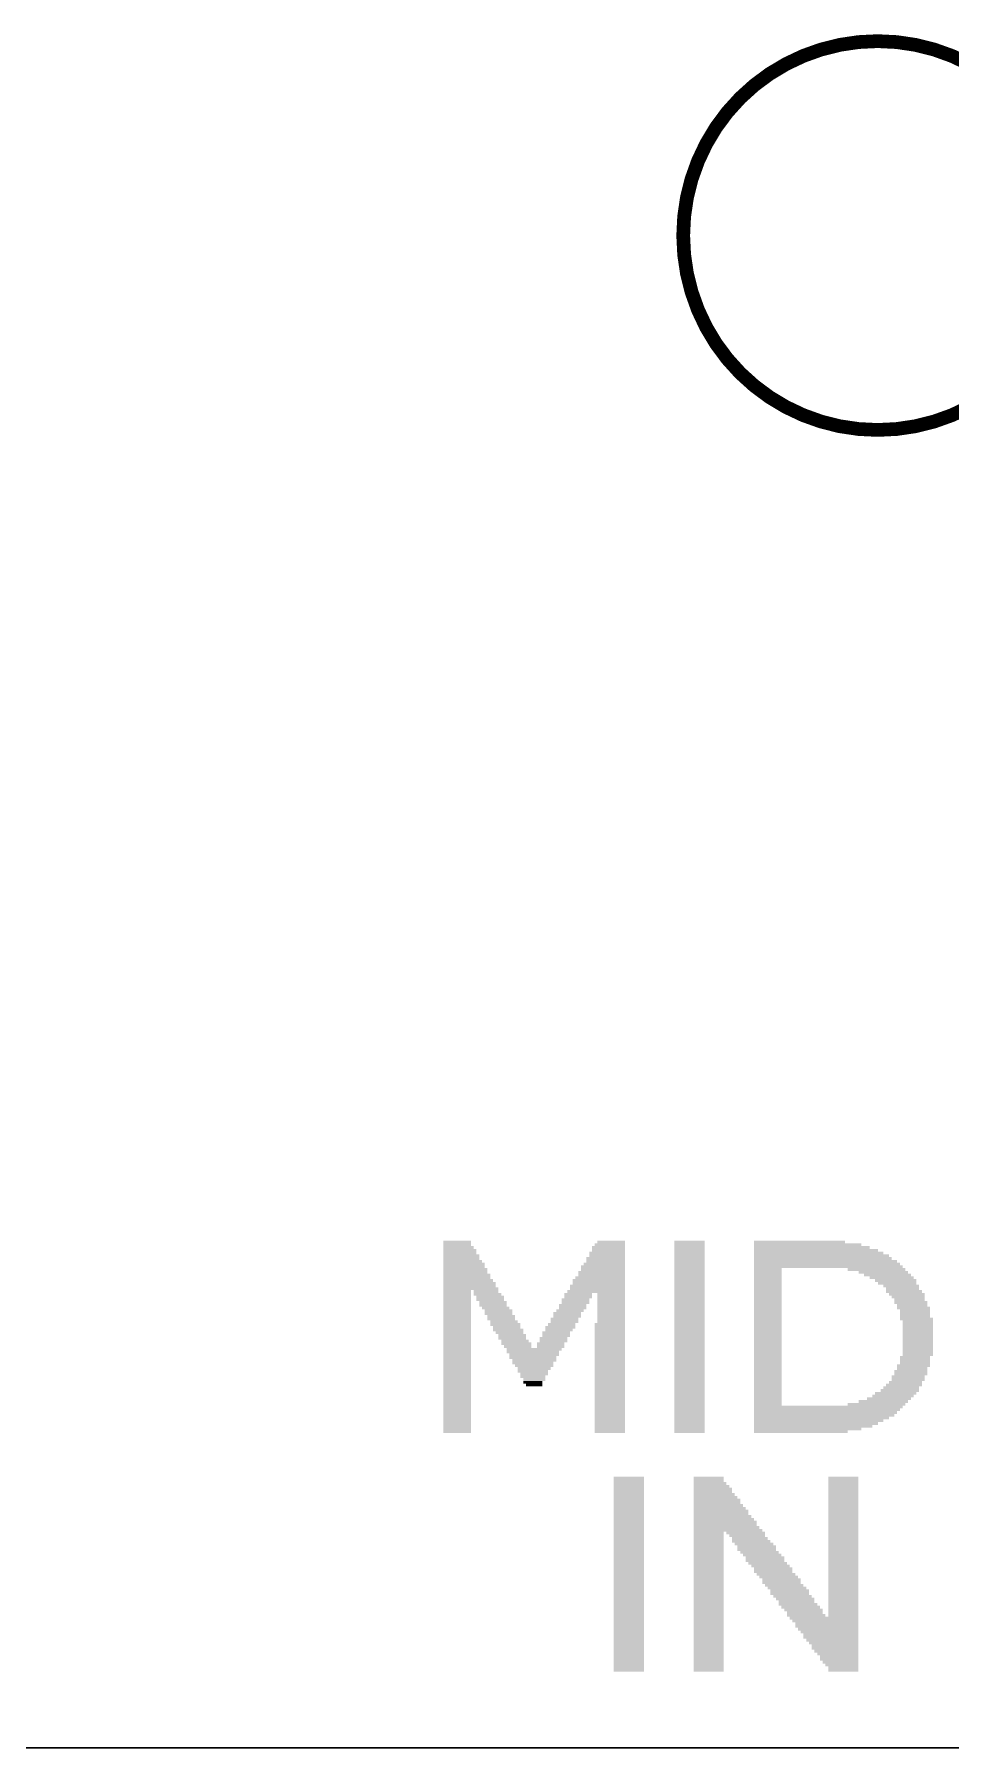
# Model space of a CAD drawing. Extents: x -5 to 130, y -14 to 61.
# Drawn here: x 81.67 to 90.14, y -7.7 to 8.13 of the extents above; entities that cross this region are included whole.
import ezdxf

# ---------------------------------------------------------------- set-up
doc = ezdxf.new("R2010")
doc.units = 0
for name, color, linetype in [('20', 178, 'CONTINUOUS'), ('21', 251, 'CONTINUOUS'), ('49', 251, 'CONTINUOUS'), ('51', 251, 'CONTINUOUS')]:
    doc.layers.add(name, color=color, linetype=linetype)

# ---------------------------------------------------------------- blocks, each defined once
blk = doc.blocks.new('RECT')
blk.add_solid([(-0.5, -0.5), (0.5, -0.5), (-0.5, 0.5), (0.5, 0.5)])

msp = doc.modelspace()

# ---------------------------------------------------------------- linework, layer by layer
at = {"layer": '20'}
msp.add_line((122.5, -7.7), (27, -7.7), dxfattribs=at)
at = {"layer": '49', "const_width": 0.127}
msp.add_lwpolyline([(89.46, 4.474, 1), (89.46, 8.066, 1), (89.46, 4.474)], format="xyb", dxfattribs=at)
at = {"layer": '51'}
msp.add_line((38.66, -7.7), (92, -7.7), dxfattribs=at)

# ---------------------------------------------------------------- block references
at = {"layer": '21', "yscale": 0.0254}
for p, xscale in [((85.5763, -3.028), 0.254), ((85.5763, -3.0534), 0.254), ((85.589, -3.0788), 0.2794), ((85.6017, -3.1042), 0.3048), ((85.6017, -3.1296), 0.3048), ((85.6144, -3.155), 0.3302), ((86.9606, -3.1296), 0.3302), ((86.9606, -3.155), 0.3302), ((86.9733, -3.0788), 0.3048), ((86.9733, -3.1042), 0.3048), ((86.986, -3.0534), 0.2794), ((86.9987, -3.028), 0.254), ((87.7226, -3.028), 0.2794), ((87.7226, -3.0534), 0.2794), ((87.7226, -3.0788), 0.2794), ((87.7226, -3.1042), 0.2794), ((87.7226, -3.1296), 0.2794), ((87.7226, -3.155), 0.2794), ((88.7386, -3.028), 0.8382), ((88.8148, -3.0534), 0.9906), ((88.8529, -3.0788), 1.0668), ((88.891, -3.1042), 1.143), ((88.9164, -3.1296), 1.1938), ((88.9418, -3.155), 1.2446), ((85.6144, -3.1804), 0.3302), ((85.6271, -3.2058), 0.3556), ((85.6398, -3.2312), 0.381), ((85.6398, -3.2566), 0.381), ((85.6525, -3.282), 0.4064), ((85.6525, -3.3074), 0.4064), ((85.6652, -3.3328), 0.4318), ((86.9098, -3.3074), 0.4318), ((86.9098, -3.3328), 0.4318), ((86.9225, -3.2566), 0.4064), ((86.9225, -3.282), 0.4064), ((86.9352, -3.2312), 0.381), ((86.9479, -3.1804), 0.3556), ((86.9479, -3.2058), 0.3556), ((87.7226, -3.1804), 0.2794), ((87.7226, -3.2058), 0.2794), ((87.7226, -3.2312), 0.2794), ((87.7226, -3.2566), 0.2794), ((87.7226, -3.282), 0.2794), ((87.7226, -3.3074), 0.2794), ((87.7226, -3.3328), 0.2794), ((88.9545, -3.1804), 1.27), ((88.9799, -3.2058), 1.3208), ((88.9926, -3.2312), 1.3462), ((89.0053, -3.2566), 1.3716), ((88.4465, -3.282), 0.254), ((88.4465, -3.3074), 0.254), ((88.4465, -3.3328), 0.254), ((89.4498, -3.282), 0.5334), ((89.5133, -3.3074), 0.4572), ((89.5514, -3.3328), 0.4318), ((85.6652, -3.3582), 0.4318), ((85.6779, -3.3836), 0.4572), ((85.6906, -3.409), 0.4826), ((85.6906, -3.4344), 0.4826), ((85.7033, -3.4598), 0.508), ((85.5763, -3.4852), 0.254), ((85.843, -3.4852), 0.2286), ((86.859, -3.4852), 0.5334), ((86.8717, -3.4344), 0.508), ((86.8717, -3.4598), 0.508), ((86.8844, -3.3836), 0.4826), ((86.8844, -3.409), 0.4826), ((86.8971, -3.3582), 0.4572), ((87.7226, -3.3582), 0.2794), ((87.7226, -3.3836), 0.2794), ((87.7226, -3.409), 0.2794), ((87.7226, -3.4344), 0.2794), ((87.7226, -3.4598), 0.2794), ((87.7226, -3.4852), 0.2794), ((88.4465, -3.3582), 0.254), ((88.4465, -3.3836), 0.254), ((88.4465, -3.409), 0.254), ((88.4465, -3.4344), 0.254), ((88.4465, -3.4598), 0.254), ((88.4465, -3.4852), 0.254), ((89.5895, -3.3582), 0.4064), ((89.6276, -3.3836), 0.381), ((89.6403, -3.409), 0.3556), ((89.6784, -3.4344), 0.3302), ((89.6911, -3.4598), 0.3048), ((89.7038, -3.4852), 0.3302), ((85.5763, -3.5106), 0.254), ((85.5763, -3.536), 0.254), ((85.5763, -3.5614), 0.254), ((85.5763, -3.5868), 0.254), ((85.5763, -3.6122), 0.254), ((85.5763, -3.6376), 0.254), ((85.8557, -3.5106), 0.254), ((85.8811, -3.536), 0.254), ((85.8811, -3.5614), 0.254), ((85.9065, -3.5868), 0.254), ((85.9065, -3.6122), 0.254), ((85.9319, -3.6376), 0.254), ((86.6431, -3.6122), 0.254), ((86.6431, -3.6376), 0.254), ((86.6685, -3.5614), 0.254), ((86.6685, -3.5868), 0.254), ((86.6939, -3.5106), 0.254), ((86.6939, -3.536), 0.254), ((86.9987, -3.5106), 0.254), ((86.9987, -3.536), 0.254), ((86.9987, -3.5614), 0.254), ((86.9987, -3.5868), 0.254), ((86.9987, -3.6122), 0.254), ((86.9987, -3.6376), 0.254), ((87.7226, -3.5106), 0.2794), ((87.7226, -3.536), 0.2794), ((87.7226, -3.5614), 0.2794), ((87.7226, -3.5868), 0.2794), ((87.7226, -3.6122), 0.2794), ((87.7226, -3.6376), 0.2794), ((88.4465, -3.5106), 0.254), ((88.4465, -3.536), 0.254), ((88.4465, -3.5614), 0.254), ((88.4465, -3.5868), 0.254), ((88.4465, -3.6122), 0.254), ((88.4465, -3.6376), 0.254), ((89.7292, -3.5106), 0.3302), ((89.7419, -3.536), 0.3048), ((89.7546, -3.5614), 0.2794), ((89.7673, -3.5868), 0.3048), ((89.78, -3.6122), 0.2794), ((89.7927, -3.6376), 0.3048), ((85.5763, -3.663), 0.254), ((85.5763, -3.6884), 0.254), ((85.5763, -3.7138), 0.254), ((85.5763, -3.7392), 0.254), ((85.5763, -3.7646), 0.254), ((85.5763, -3.79), 0.254), ((85.9573, -3.663), 0.254), ((85.9573, -3.6884), 0.254), ((85.9827, -3.7138), 0.254), ((85.9827, -3.7392), 0.254), ((86.0081, -3.7646), 0.254), ((86.0208, -3.79), 0.2794), ((86.5415, -3.79), 0.254), ((86.5669, -3.7392), 0.254), ((86.5669, -3.7646), 0.254), ((86.5923, -3.6884), 0.254), ((86.5923, -3.7138), 0.254), ((86.6177, -3.663), 0.254), ((86.986, -3.79), 0.2794), ((86.9987, -3.663), 0.254), ((86.9987, -3.6884), 0.254), ((86.9987, -3.7138), 0.254), ((86.9987, -3.7392), 0.254), ((86.9987, -3.7646), 0.254), ((87.7226, -3.663), 0.2794), ((87.7226, -3.6884), 0.2794), ((87.7226, -3.7138), 0.2794), ((87.7226, -3.7392), 0.2794), ((87.7226, -3.7646), 0.2794), ((87.7226, -3.79), 0.2794), ((88.4465, -3.663), 0.254), ((88.4465, -3.6884), 0.254), ((88.4465, -3.7138), 0.254), ((88.4465, -3.7392), 0.254), ((88.4465, -3.7646), 0.254), ((88.4465, -3.79), 0.254), ((89.8054, -3.663), 0.2794), ((89.8054, -3.6884), 0.2794), ((89.8054, -3.7138), 0.2794), ((89.8181, -3.7392), 0.3048), ((89.8308, -3.7646), 0.2794), ((89.8308, -3.79), 0.2794), ((85.5763, -3.8154), 0.254), ((85.5763, -3.8408), 0.254), ((85.5763, -3.8662), 0.254), ((85.5763, -3.8916), 0.254), ((85.5763, -3.917), 0.254), ((85.5763, -3.9424), 0.254), ((85.5763, -3.9678), 0.254), ((86.0335, -3.8154), 0.254), ((86.0462, -3.8408), 0.2794), ((86.0589, -3.8662), 0.254), ((86.0843, -3.8916), 0.254), ((86.0843, -3.917), 0.254), ((86.1097, -3.9424), 0.254), ((86.1224, -3.9678), 0.2794), ((86.4399, -3.9678), 0.254), ((86.4653, -3.917), 0.254), ((86.4653, -3.9424), 0.254), ((86.4907, -3.8662), 0.254), ((86.4907, -3.8916), 0.254), ((86.5288, -3.8154), 0.2794), ((86.5161, -3.8408), 0.254), ((86.986, -3.8154), 0.2794), ((86.986, -3.8408), 0.2794), ((86.986, -3.8662), 0.2794), ((86.986, -3.8916), 0.2794), ((86.986, -3.917), 0.2794), ((86.986, -3.9424), 0.2794), ((86.986, -3.9678), 0.2794), ((87.7226, -3.8154), 0.2794), ((87.7226, -3.8408), 0.2794), ((87.7226, -3.8662), 0.2794), ((87.7226, -3.8916), 0.2794), ((87.7226, -3.917), 0.2794), ((87.7226, -3.9424), 0.2794), ((87.7226, -3.9678), 0.2794), ((88.4465, -3.8154), 0.254), ((88.4465, -3.8408), 0.254), ((88.4465, -3.8662), 0.254), ((88.4465, -3.8916), 0.254), ((88.4465, -3.917), 0.254), ((88.4465, -3.9424), 0.254), ((88.4465, -3.9678), 0.254), ((89.8308, -3.8154), 0.2794), ((89.8308, -3.8408), 0.2794), ((89.8308, -3.8662), 0.2794), ((89.8308, -3.8916), 0.2794), ((89.8308, -3.917), 0.2794), ((89.8308, -3.9424), 0.2794), ((89.8308, -3.9678), 0.2794), ((85.5763, -3.9932), 0.254), ((85.5763, -4.0186), 0.254), ((85.5763, -4.044), 0.254), ((85.5763, -4.0694), 0.254), ((85.5763, -4.0948), 0.254), ((85.5763, -4.1202), 0.254), ((86.1351, -3.9932), 0.254), ((86.2875, -4.0186), 0.508), ((86.2748, -4.044), 0.4826), ((86.2875, -4.0694), 0.4572), ((86.2748, -4.0948), 0.4318), ((86.2875, -4.1202), 0.4064), ((86.4399, -3.9932), 0.254), ((86.986, -3.9932), 0.2794), ((86.986, -4.0186), 0.2794), ((86.986, -4.044), 0.2794), ((86.986, -4.0694), 0.2794), ((86.986, -4.0948), 0.2794), ((86.986, -4.1202), 0.2794), ((87.7226, -3.9932), 0.2794), ((87.7226, -4.0186), 0.2794), ((87.7226, -4.044), 0.2794), ((87.7226, -4.0694), 0.2794), ((87.7226, -4.0948), 0.2794), ((87.7226, -4.1202), 0.2794), ((88.4465, -3.9932), 0.254), ((88.4465, -4.0186), 0.254), ((88.4465, -4.044), 0.254), ((88.4465, -4.0694), 0.254), ((88.4465, -4.0948), 0.254), ((88.4465, -4.1202), 0.254), ((89.8054, -4.0948), 0.2794), ((89.8054, -4.1202), 0.2794), ((89.8308, -3.9932), 0.2794), ((89.8308, -4.0186), 0.2794), ((89.8308, -4.044), 0.2794), ((89.8308, -4.0694), 0.2794), ((85.5763, -4.1456), 0.254), ((85.5763, -4.171), 0.254), ((85.5763, -4.1964), 0.254), ((85.5763, -4.2218), 0.254), ((85.5763, -4.2472), 0.254), ((85.5763, -4.2726), 0.254), ((86.2748, -4.1456), 0.381), ((86.2875, -4.171), 0.3556), ((86.2875, -4.1964), 0.3048), ((86.2748, -4.2218), 0.2794), ((86.2875, -4.2472), 0.254), ((86.2748, -4.2726), 0.2286), ((86.986, -4.1456), 0.2794), ((86.986, -4.171), 0.2794), ((86.986, -4.1964), 0.2794), ((86.986, -4.2218), 0.2794), ((86.986, -4.2472), 0.2794), ((86.986, -4.2726), 0.2794), ((87.7226, -4.1456), 0.2794), ((87.7226, -4.171), 0.2794), ((87.7226, -4.1964), 0.2794), ((87.7226, -4.2218), 0.2794), ((87.7226, -4.2472), 0.2794), ((87.7226, -4.2726), 0.2794), ((88.4465, -4.1456), 0.254), ((88.4465, -4.171), 0.254), ((88.4465, -4.1964), 0.254), ((88.4465, -4.2218), 0.254), ((88.4465, -4.2472), 0.254), ((88.4465, -4.2726), 0.254), ((89.7419, -4.2726), 0.3048), ((89.7673, -4.2218), 0.3048), ((89.7673, -4.2472), 0.3048), ((89.7927, -4.171), 0.3048), ((89.78, -4.1964), 0.2794), ((89.8054, -4.1456), 0.2794), ((85.5763, -4.298), 0.254), ((85.5763, -4.3234), 0.254), ((85.5763, -4.3488), 0.254), ((85.5763, -4.3742), 0.254), ((85.5763, -4.3996), 0.254), ((85.5763, -4.425), 0.254), ((86.2875, -4.298), 0.2032), ((86.2748, -4.3234), 0.1778), ((86.2875, -4.3488), 0.1524), ((86.986, -4.298), 0.2794), ((86.986, -4.3234), 0.2794), ((86.986, -4.3488), 0.2794), ((86.986, -4.3742), 0.2794), ((86.986, -4.3996), 0.2794), ((86.986, -4.425), 0.2794), ((87.7226, -4.298), 0.2794), ((87.7226, -4.3234), 0.2794), ((87.7226, -4.3488), 0.2794), ((87.7226, -4.3742), 0.2794), ((87.7226, -4.3996), 0.2794), ((87.7226, -4.425), 0.2794), ((88.4465, -4.298), 0.254), ((88.4465, -4.3234), 0.254), ((88.4465, -4.3488), 0.254), ((88.4465, -4.3742), 0.254), ((88.4465, -4.3996), 0.254), ((88.4465, -4.425), 0.254), ((89.6276, -4.425), 0.381), ((89.6657, -4.3996), 0.3556), ((89.6784, -4.3742), 0.3302), ((89.7038, -4.3488), 0.3302), ((89.7165, -4.3234), 0.3048), ((89.7419, -4.298), 0.3048), ((85.5763, -4.4504), 0.254), ((85.5763, -4.4758), 0.254), ((85.5763, -4.5012), 0.254), ((85.5763, -4.5266), 0.254), ((85.5763, -4.552), 0.254), ((85.5763, -4.5774), 0.254), ((85.5763, -4.6028), 0.254), ((86.986, -4.4504), 0.2794), ((86.986, -4.4758), 0.2794), ((86.986, -4.5012), 0.2794), ((86.986, -4.5266), 0.2794), ((86.986, -4.552), 0.2794), ((86.986, -4.5774), 0.2794), ((86.986, -4.6028), 0.2794), ((87.7226, -4.4504), 0.2794), ((87.7226, -4.4758), 0.2794), ((87.7226, -4.5012), 0.2794), ((87.7226, -4.5266), 0.2794), ((87.7226, -4.552), 0.2794), ((87.7226, -4.5774), 0.2794), ((87.7226, -4.6028), 0.2794), ((88.4465, -4.4504), 0.254), ((88.4465, -4.4758), 0.254), ((88.4465, -4.5012), 0.254), ((88.4465, -4.5266), 0.254), ((89.0053, -4.552), 1.3716), ((88.9926, -4.5774), 1.3462), ((88.9799, -4.6028), 1.3208), ((89.4498, -4.5266), 0.5334), ((89.5133, -4.5012), 0.4572), ((89.5641, -4.4758), 0.4064), ((89.6022, -4.4504), 0.381), ((85.5763, -4.6282), 0.254), ((85.5763, -4.6536), 0.254), ((85.5763, -4.679), 0.254), ((85.5763, -4.7044), 0.254), ((85.5763, -4.7298), 0.254), ((85.5763, -4.7552), 0.254), ((86.986, -4.6282), 0.2794), ((86.986, -4.6536), 0.2794), ((86.986, -4.679), 0.2794), ((86.986, -4.7044), 0.2794), ((86.986, -4.7298), 0.2794), ((86.986, -4.7552), 0.2794), ((87.7226, -4.6282), 0.2794), ((87.7226, -4.6536), 0.2794), ((87.7226, -4.679), 0.2794), ((87.7226, -4.7044), 0.2794), ((87.7226, -4.7298), 0.2794), ((87.7226, -4.7552), 0.2794), ((88.9672, -4.6282), 1.2954), ((88.9418, -4.6536), 1.2446), ((88.9164, -4.679), 1.1938), ((88.891, -4.7044), 1.143), ((88.8656, -4.7298), 1.0922), ((88.8148, -4.7552), 0.9906), ((85.5763, -4.7806), 0.254), ((86.986, -4.7806), 0.2794), ((87.7226, -4.7806), 0.2794), ((88.7513, -4.7806), 0.8636), ((87.1622, -5.208), 0.2794), ((87.1622, -5.2334), 0.2794), ((87.8988, -5.208), 0.2794), ((87.8988, -5.2334), 0.2794), ((89.1434, -5.208), 0.2794), ((89.1434, -5.2334), 0.2794), ((87.1622, -5.2588), 0.2794), ((87.1622, -5.2842), 0.2794), ((87.1622, -5.3096), 0.2794), ((87.1622, -5.335), 0.2794), ((87.1622, -5.3604), 0.2794), ((87.1622, -5.3858), 0.2794), ((87.9115, -5.2588), 0.3048), ((87.9242, -5.2842), 0.3302), ((87.9369, -5.3096), 0.3556), ((87.9369, -5.335), 0.3556), ((87.9496, -5.3604), 0.381), ((87.9623, -5.3858), 0.4064), ((89.1434, -5.2588), 0.2794), ((89.1434, -5.2842), 0.2794), ((89.1434, -5.3096), 0.2794), ((89.1434, -5.335), 0.2794), ((89.1434, -5.3604), 0.2794), ((89.1434, -5.3858), 0.2794), ((87.1622, -5.4112), 0.2794), ((87.1622, -5.4366), 0.2794), ((87.1622, -5.462), 0.2794), ((87.1622, -5.4874), 0.2794), ((87.1622, -5.5128), 0.2794), ((87.1622, -5.5382), 0.2794), ((87.975, -5.4112), 0.4318), ((87.975, -5.4366), 0.4318), ((87.9877, -5.462), 0.4572), ((88.0004, -5.4874), 0.4826), ((88.0131, -5.5128), 0.508), ((88.0131, -5.5382), 0.508), ((89.1434, -5.4112), 0.2794), ((89.1434, -5.4366), 0.2794), ((89.1434, -5.462), 0.2794), ((89.1434, -5.4874), 0.2794), ((89.1434, -5.5128), 0.2794), ((89.1434, -5.5382), 0.2794), ((87.1622, -5.5636), 0.2794), ((87.1622, -5.589), 0.2794), ((87.1622, -5.6144), 0.2794), ((87.1622, -5.6398), 0.2794), ((87.1622, -5.6652), 0.2794), ((87.1622, -5.6906), 0.2794), ((88.0258, -5.5636), 0.5334), ((88.0385, -5.589), 0.5588), ((88.0512, -5.6144), 0.5842), ((88.0512, -5.6398), 0.5842), ((88.0639, -5.6652), 0.6096), ((88.0766, -5.6906), 0.635), ((89.1434, -5.5636), 0.2794), ((89.1434, -5.589), 0.2794), ((89.1434, -5.6144), 0.2794), ((89.1434, -5.6398), 0.2794), ((89.1434, -5.6652), 0.2794), ((89.1434, -5.6906), 0.2794), ((87.1622, -5.716), 0.2794), ((87.1622, -5.7414), 0.2794), ((87.1622, -5.7668), 0.2794), ((87.1622, -5.7922), 0.2794), ((87.1622, -5.8176), 0.2794), ((87.1622, -5.843), 0.2794), ((87.1622, -5.8684), 0.2794), ((87.8988, -5.716), 0.2794), ((87.8988, -5.7414), 0.2794), ((87.8988, -5.7668), 0.2794), ((87.8988, -5.7922), 0.2794), ((87.8988, -5.8176), 0.2794), ((87.8988, -5.843), 0.2794), ((87.8988, -5.8684), 0.2794), ((88.2417, -5.716), 0.3556), ((88.2544, -5.7414), 0.3302), ((88.2798, -5.7668), 0.3302), ((88.2925, -5.7922), 0.3556), ((88.3179, -5.8176), 0.3556), ((88.3433, -5.843), 0.3556), ((88.3433, -5.8684), 0.3556), ((89.1434, -5.716), 0.2794), ((89.1434, -5.7414), 0.2794), ((89.1434, -5.7668), 0.2794), ((89.1434, -5.7922), 0.2794), ((89.1434, -5.8176), 0.2794), ((89.1434, -5.843), 0.2794), ((89.1434, -5.8684), 0.2794), ((87.1622, -5.8938), 0.2794), ((87.1622, -5.9192), 0.2794), ((87.1622, -5.9446), 0.2794), ((87.1622, -5.97), 0.2794), ((87.1622, -5.9954), 0.2794), ((87.1622, -6.0208), 0.2794), ((87.8988, -5.8938), 0.2794), ((87.8988, -5.9192), 0.2794), ((87.8988, -5.9446), 0.2794), ((87.8988, -5.97), 0.2794), ((87.8988, -5.9954), 0.2794), ((87.8988, -6.0208), 0.2794), ((88.3687, -5.8938), 0.3556), ((88.3941, -5.9192), 0.3556), ((88.4195, -5.9446), 0.3556), ((88.4195, -5.97), 0.3556), ((88.4449, -5.9954), 0.3556), ((88.4703, -6.0208), 0.3556), ((89.1434, -5.8938), 0.2794), ((89.1434, -5.9192), 0.2794), ((89.1434, -5.9446), 0.2794), ((89.1434, -5.97), 0.2794), ((89.1434, -5.9954), 0.2794), ((89.1434, -6.0208), 0.2794), ((87.1622, -6.0462), 0.2794), ((87.1622, -6.0716), 0.2794), ((87.1622, -6.097), 0.2794), ((87.1622, -6.1224), 0.2794), ((87.1622, -6.1478), 0.2794), ((87.1622, -6.1732), 0.2794), ((87.8988, -6.0462), 0.2794), ((87.8988, -6.0716), 0.2794), ((87.8988, -6.097), 0.2794), ((87.8988, -6.1224), 0.2794), ((87.8988, -6.1478), 0.2794), ((87.8988, -6.1732), 0.2794), ((88.4957, -6.0462), 0.3556), ((88.4957, -6.0716), 0.3556), ((88.5211, -6.097), 0.3556), ((88.5465, -6.1224), 0.3556), ((88.5719, -6.1478), 0.3556), ((88.5719, -6.1732), 0.3556), ((89.1434, -6.0462), 0.2794), ((89.1434, -6.0716), 0.2794), ((89.1434, -6.097), 0.2794), ((89.1434, -6.1224), 0.2794), ((89.1434, -6.1478), 0.2794), ((89.1434, -6.1732), 0.2794), ((87.1622, -6.1986), 0.2794), ((87.1622, -6.224), 0.2794), ((87.1622, -6.2494), 0.2794), ((87.1622, -6.2748), 0.2794), ((87.1622, -6.3002), 0.2794), ((87.1622, -6.3256), 0.2794), ((87.8988, -6.1986), 0.2794), ((87.8988, -6.224), 0.2794), ((87.8988, -6.2494), 0.2794), ((87.8988, -6.2748), 0.2794), ((87.8988, -6.3002), 0.2794), ((87.8988, -6.3256), 0.2794), ((88.5973, -6.1986), 0.3556), ((88.6227, -6.224), 0.3556), ((88.6481, -6.2494), 0.3556), ((88.6481, -6.2748), 0.3556), ((88.6735, -6.3002), 0.3556), ((88.6989, -6.3256), 0.3556), ((89.1434, -6.1986), 0.2794), ((89.1434, -6.224), 0.2794), ((89.1434, -6.2494), 0.2794), ((89.1434, -6.2748), 0.2794), ((89.1434, -6.3002), 0.2794), ((89.1434, -6.3256), 0.2794), ((87.1622, -6.351), 0.2794), ((87.1622, -6.3764), 0.2794), ((87.1622, -6.4018), 0.2794), ((87.1622, -6.4272), 0.2794), ((87.1622, -6.4526), 0.2794), ((87.1622, -6.478), 0.2794), ((87.8988, -6.351), 0.2794), ((87.8988, -6.3764), 0.2794), ((87.8988, -6.4018), 0.2794), ((87.8988, -6.4272), 0.2794), ((87.8988, -6.4526), 0.2794), ((87.8988, -6.478), 0.2794), ((88.7116, -6.351), 0.3302), ((88.7243, -6.3764), 0.3556), ((88.7497, -6.4018), 0.3556), ((88.7751, -6.4272), 0.3556), ((88.7878, -6.4526), 0.3302), ((88.8005, -6.478), 0.3556), ((89.1434, -6.351), 0.2794), ((89.1434, -6.3764), 0.2794), ((89.1434, -6.4018), 0.2794), ((89.1434, -6.4272), 0.2794), ((89.1434, -6.4526), 0.2794), ((89.1434, -6.478), 0.2794), ((87.1622, -6.5034), 0.2794), ((87.1622, -6.5288), 0.2794), ((87.1622, -6.5542), 0.2794), ((87.1622, -6.5796), 0.2794), ((87.1622, -6.605), 0.2794), ((87.1622, -6.6304), 0.2794), ((87.1622, -6.6558), 0.2794), ((87.8988, -6.5034), 0.2794), ((87.8988, -6.5288), 0.2794), ((87.8988, -6.5542), 0.2794), ((87.8988, -6.5796), 0.2794), ((87.8988, -6.605), 0.2794), ((87.8988, -6.6304), 0.2794), ((87.8988, -6.6558), 0.2794), ((88.9656, -6.5034), 0.635), ((88.9783, -6.5288), 0.6096), ((88.991, -6.5542), 0.5842), ((88.991, -6.5796), 0.5842), ((89.0037, -6.605), 0.5588), ((89.0164, -6.6304), 0.5334), ((89.0291, -6.6558), 0.508), ((87.1622, -6.6812), 0.2794), ((87.1622, -6.7066), 0.2794), ((87.1622, -6.732), 0.2794), ((87.1622, -6.7574), 0.2794), ((87.1622, -6.7828), 0.2794), ((87.1622, -6.8082), 0.2794), ((87.8988, -6.6812), 0.2794), ((87.8988, -6.7066), 0.2794), ((87.8988, -6.732), 0.2794), ((87.8988, -6.7574), 0.2794), ((87.8988, -6.7828), 0.2794), ((87.8988, -6.8082), 0.2794), ((89.0291, -6.6812), 0.508), ((89.0418, -6.7066), 0.4826), ((89.0545, -6.732), 0.4572), ((89.0672, -6.7574), 0.4318), ((89.0672, -6.7828), 0.4318), ((89.0799, -6.8082), 0.4064), ((87.1622, -6.8336), 0.2794), ((87.1622, -6.859), 0.2794), ((87.1622, -6.8844), 0.2794), ((87.1622, -6.9098), 0.2794), ((87.1622, -6.9352), 0.2794), ((87.1622, -6.9606), 0.2794), ((87.8988, -6.8336), 0.2794), ((87.8988, -6.859), 0.2794), ((87.8988, -6.8844), 0.2794), ((87.8988, -6.9098), 0.2794), ((87.8988, -6.9352), 0.2794), ((87.8988, -6.9606), 0.2794), ((89.0926, -6.8336), 0.381), ((89.1053, -6.859), 0.3556), ((89.1053, -6.8844), 0.3556), ((89.118, -6.9098), 0.3302), ((89.1307, -6.9352), 0.3048), ((89.1434, -6.9606), 0.2794), ((87.1622, -6.986), 0.2794), ((87.8988, -6.986), 0.2794), ((89.1434, -6.986), 0.2794)]:
    msp.add_blockref('RECT', p, dxfattribs=dict(at, xscale=xscale))

doc.saveas('drawing.dxf')
